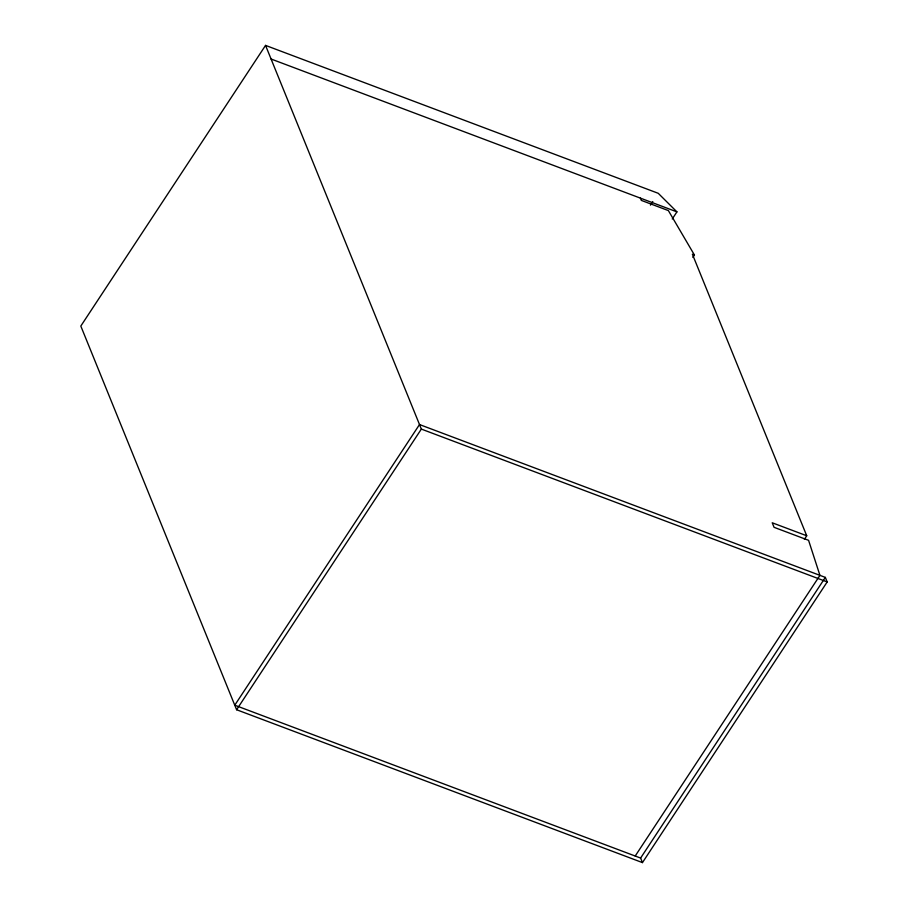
<?xml version="1.0" encoding="UTF-8"?>
<svg xmlns="http://www.w3.org/2000/svg" width="908" height="908" viewBox="0 0 908 908"><rect width="100%" height="100%" fill="white"/><g stroke="black" fill="none" stroke-linecap="round" stroke-linejoin="round"><path stroke-width="1.36" d="M672.249 218.987L676.925 211.882L658.243 193.302L265.545 45.4L80.812 326.063L236.602 709.738L642.455 862.6L827.188 581.937L825.349 577.397L419.507 424.547L234.763 705.198L640.605 858.06L642.455 862.6M236.602 709.738L421.346 429.087L265.545 45.4M650.446 205.14L652.784 201.587M692.883 257.384L694.438 255.012L668.379 210.588L641.32 200.396L640.401 198.126M804.386 539.318L806.724 535.765L692.407 254.251L694.438 255.012M635.203 856.017L819.935 575.366L808.574 540.317L774.07 527.321L772.231 522.781L806.724 535.765M640.605 858.06L825.349 577.397M271.083 59.02L676.925 211.882M421.346 429.087L827.188 581.937"/></g></svg>
